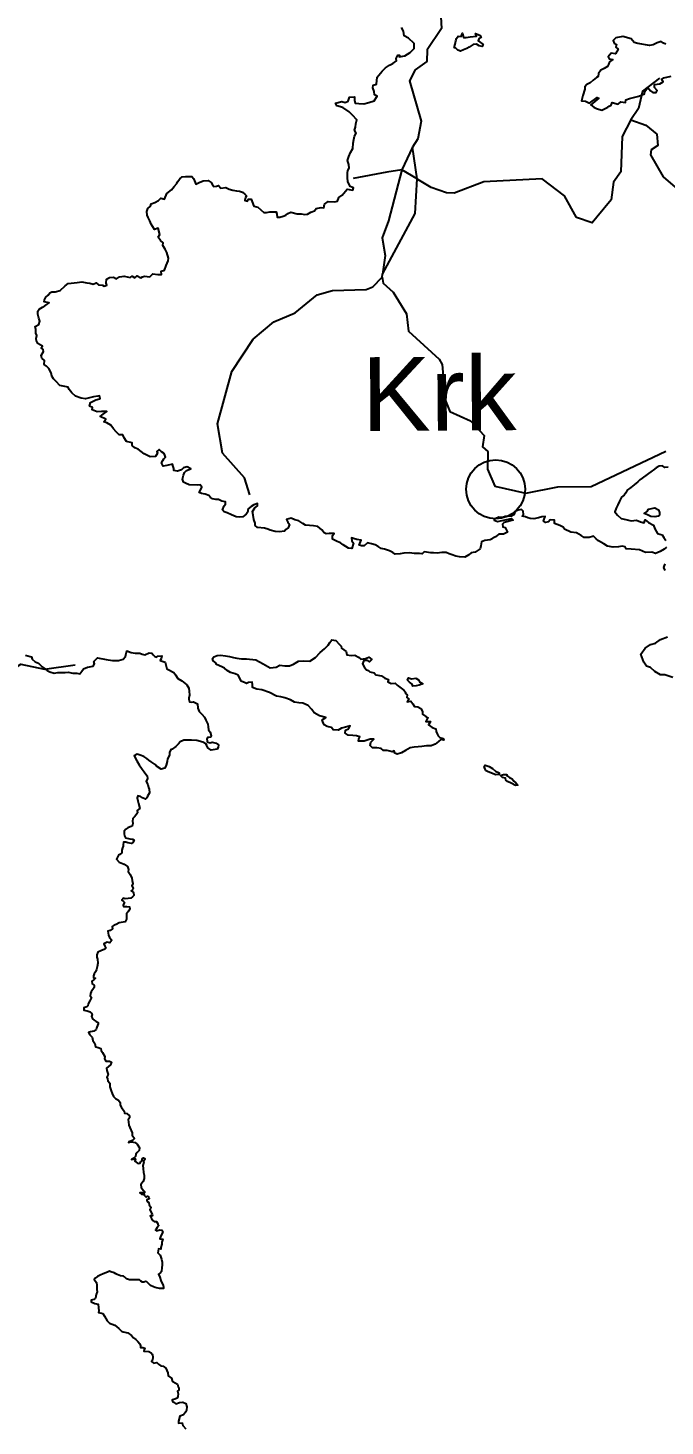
# Model space of a CAD drawing. Header units: metres. Extents: x 13.21 to 19.52, y 42.14 to 46.62.
# Drawn here: x 14.4282 to 14.6221, y 44.7485 to 45.174 of the extents above; entities that cross this region are included whole.
import ezdxf

# ---------------------------------------------------------------- set-up
doc = ezdxf.new("R2010")
doc.units = ezdxf.units.M
doc.header["$MEASUREMENT"] = 0
for name, color, linetype in [('CESTE', 5, 'Continuous'), ('grad_manji', 1, 'Continuous'), ('hr', 9, 'Continuous'), ('naziv_manji', 1, 'Continuous')]:
    doc.layers.add(name, color=color, linetype=linetype)
doc.styles.get("Standard").update_dxf_attribs({"font": 'arial.ttf'})

msp = doc.modelspace()

# ---------------------------------------------------------------- linework, layer by layer
at = {"layer": 'CESTE'}
for p, q in [((14.54524, 45.13772), (14.542, 45.13083)), ((14.54665, 45.12801), (14.54524, 45.13772)), ((14.5374, 45.13003), (14.52716, 45.12818)), ((14.542, 45.13083), (14.5374, 45.13003)), ((14.542, 45.13083), (14.53796, 45.11531)), ((14.54665, 45.12801), (14.542, 45.13083)), ((14.54685, 45.12789), (14.54665, 45.12801)), ((14.53599, 45.09813), (14.53614, 45.09901)), ((14.49675, 45.07923), (14.50299, 45.0845))]:
    msp.add_line(p, q, dxfattribs=at)
for points in [[(14.55713, 45.23071), (14.55802, 45.22727), (14.56109, 45.22434), (14.56267, 45.22098), (14.55625, 45.21548), (14.55695, 45.21204), (14.55988, 45.20915), (14.56025, 45.20015), (14.55625, 45.19165), (14.55382, 45.17918), (14.55406, 45.17377), (14.54974, 45.16726), (14.54965, 45.16372), (14.54609, 45.16122), (14.54431, 45.15786), (14.54784, 45.1456), (14.54685, 45.14026), (14.54524, 45.13772)], [(14.6204, 45.15866), (14.61525, 45.15473), (14.61401, 45.14948), (14.61173, 45.14599)], [(14.61173, 45.14599), (14.60908, 45.14094), (14.60872, 45.1302), (14.60639, 45.12701), (14.60572, 45.12167), (14.6014, 45.11636)], [(14.61173, 45.14599), (14.61628, 45.14442), (14.6196, 45.14167), (14.61996, 45.13816), (14.61795, 45.13689), (14.61766, 45.1354), (14.62158, 45.12866), (14.62807, 45.1231), (14.63064, 45.11683)], [(14.53614, 45.09901), (14.54604, 45.11748), (14.54665, 45.12801)], [(14.59522, 45.11626), (14.59157, 45.12291), (14.58471, 45.12806), (14.567, 45.12709), (14.55797, 45.12366), (14.5556, 45.12377), (14.55096, 45.1254), (14.54685, 45.12789)], [(14.6014, 45.11636), (14.59992, 45.1147), (14.59522, 45.11626)], [(14.53796, 45.11531), (14.53604, 45.11011), (14.53695, 45.10476), (14.53614, 45.09901)], [(14.50299, 45.0845), (14.5095, 45.0873), (14.5162, 45.0927), (14.52086, 45.09406), (14.53114, 45.09432), (14.53313, 45.09514), (14.53599, 45.09813)], [(14.53599, 45.09813), (14.53629, 45.09631), (14.53935, 45.09357), (14.54341, 45.08695), (14.54403, 45.08169), (14.55337, 45.0732), (14.55424, 45.07156), (14.55524, 45.06077), (14.5566, 45.05725), (14.56291, 45.05443), (14.56706, 45.04996), (14.56652, 45.0465), (14.56822, 45.04507), (14.56812, 45.03973), (14.57034, 45.03454), (14.57974, 45.03234), (14.58951, 45.03427), (14.59961, 45.03446), (14.62242, 45.04514)], [(14.49571, 45.03186), (14.49415, 45.03708), (14.48736, 45.0446), (14.48584, 45.05352), (14.4902, 45.06938), (14.49675, 45.07923)], [(14.41066, 44.97487), (14.41322, 44.97506), (14.41745, 44.97693), (14.42231, 44.97792), (14.42603, 44.98038), (14.43317, 44.97884), (14.44255, 44.98015)]]:
    msp.add_lwpolyline(points, dxfattribs=at)
at = {"layer": 'grad_manji'}
msp.add_circle((14.57057, 45.03356), 0.00898, dxfattribs=at)
at = {"layer": 'hr'}
for points in [[(14.62262, 45.01591), (14.62187, 45.01531), (14.62068, 45.01461), (14.61921, 45.01406), (14.61814, 45.01442), (14.6162, 45.01434), (14.61431, 45.01516), (14.6118, 45.01537), (14.61032, 45.01545), (14.61002, 45.01609), (14.60912, 45.01622), (14.608, 45.01603), (14.60633, 45.01597), (14.60461, 45.01627), (14.60349, 45.01699), (14.60184, 45.01789), (14.60116, 45.01849), (14.60034, 45.01926), (14.59904, 45.01893), (14.59753, 45.01892), (14.59661, 45.01953), (14.59522, 45.0203), (14.59347, 45.02056), (14.59153, 45.02147), (14.59114, 45.02203), (14.59009, 45.02253), (14.58844, 45.02314), (14.58843, 45.02415), (14.5872, 45.02431), (14.58662, 45.02362), (14.58575, 45.0235), (14.58516, 45.02386), (14.58535, 45.02444), (14.58559, 45.02533), (14.58462, 45.02515), (14.58361, 45.02484), (14.58219, 45.02456), (14.58112, 45.02469), (14.58031, 45.02489), (14.57966, 45.0252), (14.57865, 45.02538), (14.57903, 45.02587), (14.57892, 45.02687), (14.57846, 45.02739), (14.5774, 45.02723), (14.57671, 45.02686), (14.57634, 45.02632), (14.57605, 45.0258), (14.57534, 45.02539), (14.57349, 45.02525), (14.57278, 45.02502), (14.57155, 45.02508), (14.57042, 45.02458), (14.57013, 45.02413), (14.57111, 45.0238), (14.57536, 45.02464), (14.57588, 45.02419), (14.57312, 45.02349), (14.57268, 45.02296), (14.57271, 45.02216), (14.5735, 45.02193), (14.57413, 45.02052), (14.57297, 45.01987), (14.57154, 45.01991), (14.57049, 45.01913), (14.56974, 45.01868), (14.56949, 45.01853), (14.56885, 45.01821), (14.56729, 45.01802), (14.56626, 45.01755), (14.56607, 45.01636), (14.56585, 45.01545), (14.56433, 45.01444), (14.56307, 45.01423), (14.56239, 45.01362), (14.56119, 45.01288), (14.55956, 45.01299), (14.5584, 45.01324), (14.55734, 45.01366), (14.55642, 45.01394), (14.55552, 45.0143), (14.55418, 45.01431), (14.55276, 45.01415), (14.55166, 45.01419), (14.55087, 45.01422), (14.54879, 45.01449), (14.54817, 45.01392), (14.54736, 45.01405), (14.54575, 45.01406), (14.54429, 45.01423), (14.54264, 45.01408), (14.54145, 45.01394), (14.53999, 45.01377), (14.53928, 45.01434), (14.53821, 45.01479), (14.53668, 45.01537), (14.5357, 45.01555), (14.53478, 45.01612), (14.53387, 45.0167), (14.53277, 45.01701), (14.53158, 45.01723), (14.53056, 45.01634), (14.52975, 45.01634), (14.52906, 45.01658), (14.52966, 45.01809), (14.52833, 45.01828), (14.52726, 45.01859), (14.52671, 45.01875), (14.52674, 45.01788), (14.52733, 45.01715), (14.52676, 45.0155), (14.52572, 45.01564), (14.5241, 45.01665), (14.52329, 45.01726), (14.52227, 45.01772), (14.52088, 45.01843), (14.52087, 45.01949), (14.5214, 45.02015), (14.51993, 45.02014), (14.51901, 45.02004), (14.51834, 45.02036), (14.51761, 45.02123), (14.51639, 45.0222), (14.51514, 45.02248), (14.51268, 45.02264), (14.51186, 45.02318), (14.51064, 45.02392), (14.50942, 45.02427), (14.50828, 45.02482), (14.50693, 45.02434), (14.50727, 45.02358), (14.50781, 45.02283), (14.50737, 45.02185), (14.5067, 45.02131), (14.50625, 45.02081), (14.50472, 45.02061), (14.50349, 45.02072), (14.50188, 45.02112), (14.50118, 45.02144), (14.50021, 45.02169), (14.49807, 45.02192), (14.49738, 45.02257), (14.4974, 45.02327), (14.4969, 45.02436), (14.49677, 45.02567), (14.49653, 45.02681), (14.49722, 45.02796), (14.49807, 45.02856), (14.49803, 45.0292), (14.49694, 45.02887), (14.49617, 45.02836), (14.49526, 45.02762), (14.49505, 45.02654), (14.49457, 45.02601), (14.49364, 45.02521), (14.49266, 45.02508), (14.49153, 45.02519), (14.49017, 45.02582), (14.48878, 45.02637), (14.48796, 45.02671), (14.48741, 45.02735), (14.4879, 45.02849), (14.48835, 45.02907), (14.48836, 45.02974), (14.48725, 45.02999), (14.48614, 45.03041), (14.48533, 45.03044), (14.48435, 45.03061), (14.48378, 45.03109), (14.48326, 45.03165), (14.4821, 45.03205), (14.48097, 45.03223), (14.4803, 45.03255), (14.48066, 45.03334), (14.48107, 45.03419), (14.48064, 45.03487), (14.47977, 45.03479), (14.47721, 45.03491), (14.47613, 45.03544), (14.47552, 45.03577), (14.47518, 45.03663), (14.47555, 45.03791), (14.47588, 45.03864), (14.47645, 45.0393), (14.47775, 45.03976), (14.47661, 45.04035), (14.47557, 45.04012), (14.47493, 45.03948), (14.47369, 45.03909), (14.47262, 45.03931), (14.4726, 45.03986), (14.4724, 45.04049), (14.47219, 45.04118), (14.47042, 45.04083), (14.46936, 45.04059), (14.46902, 45.04125), (14.46883, 45.04164), (14.46929, 45.0423), (14.46951, 45.04283), (14.47002, 45.04337), (14.46983, 45.0439), (14.4696, 45.04441), (14.46885, 45.045), (14.46817, 45.04564), (14.46739, 45.0451), (14.46765, 45.04456), (14.46699, 45.04351), (14.46543, 45.04347), (14.46351, 45.04435), (14.46177, 45.04573), (14.46067, 45.04616), (14.45988, 45.04693), (14.45989, 45.04774), (14.45815, 45.04808), (14.4575, 45.04922), (14.45707, 45.05014), (14.45594, 45.05013), (14.455, 45.05101), (14.45419, 45.05199), (14.45343, 45.0531), (14.45216, 45.05376), (14.45132, 45.05406), (14.45194, 45.05487), (14.45013, 45.05572), (14.45104, 45.05646), (14.45216, 45.05723), (14.45054, 45.0572), (14.44921, 45.05709), (14.44777, 45.05776), (14.44787, 45.05846), (14.44696, 45.05889), (14.44726, 45.05998), (14.44883, 45.06078), (14.44997, 45.06112), (14.45021, 45.06119), (14.44999, 45.06202), (14.44946, 45.06192), (14.44815, 45.06168), (14.4457, 45.06109), (14.44437, 45.06128), (14.4427, 45.06188), (14.44154, 45.06293), (14.44069, 45.06395), (14.44038, 45.06466), (14.43789, 45.06515), (14.43679, 45.06639), (14.43597, 45.06716), (14.43545, 45.068), (14.43522, 45.06897), (14.4345, 45.0703), (14.43386, 45.07106), (14.43316, 45.07155), (14.43326, 45.07276), (14.43236, 45.07351), (14.43216, 45.07433), (14.43295, 45.07545), (14.43281, 45.07613), (14.43224, 45.07661), (14.43263, 45.07714), (14.43117, 45.0779), (14.43076, 45.07874), (14.43066, 45.07949), (14.43085, 45.08036), (14.43055, 45.08107), (14.43056, 45.08222), (14.43036, 45.08315), (14.43147, 45.08373), (14.43178, 45.08477), (14.43146, 45.08569), (14.43116, 45.08683), (14.43121, 45.08773), (14.43157, 45.08842), (14.43258, 45.08897), (14.43329, 45.08935), (14.434, 45.08994), (14.43462, 45.09031), (14.43313, 45.09058), (14.43327, 45.09119), (14.43366, 45.09199), (14.43438, 45.09264), (14.43489, 45.09331), (14.43547, 45.09367), (14.43644, 45.09362), (14.43801, 45.09409), (14.4395, 45.09549), (14.44041, 45.09622), (14.44313, 45.09654), (14.44455, 45.09668), (14.44611, 45.09642), (14.44698, 45.09626), (14.44802, 45.09594), (14.44893, 45.09643), (14.44963, 45.09578), (14.4509, 45.0957), (14.45139, 45.09543), (14.45216, 45.09573), (14.45199, 45.0963), (14.45207, 45.09756), (14.45303, 45.09803), (14.45422, 45.09809), (14.4551, 45.09762), (14.45604, 45.09819), (14.45743, 45.09843), (14.45928, 45.09802), (14.45986, 45.09839), (14.4607, 45.0979), (14.46147, 45.09853), (14.46251, 45.09788), (14.4631, 45.09821), (14.46368, 45.0984), (14.46527, 45.09822), (14.46615, 45.09914), (14.46771, 45.09897), (14.46885, 45.09894), (14.46878, 45.09993), (14.46974, 45.10025), (14.47026, 45.10163), (14.47084, 45.10313), (14.47099, 45.10386), (14.4705, 45.10562), (14.46995, 45.10669), (14.46925, 45.10774), (14.46931, 45.10858), (14.46857, 45.10923), (14.46786, 45.11027), (14.46829, 45.1111), (14.46784, 45.113), (14.46669, 45.11261), (14.46566, 45.11424), (14.46531, 45.11527), (14.46475, 45.11624), (14.46449, 45.11696), (14.46442, 45.11807), (14.46469, 45.11898), (14.46544, 45.11976), (14.46569, 45.12046), (14.46681, 45.12089), (14.46794, 45.12148), (14.4686, 45.12214), (14.46973, 45.12184), (14.47042, 45.12355), (14.47189, 45.12466), (14.47274, 45.1257), (14.47346, 45.1266), (14.47366, 45.12717), (14.47437, 45.12801), (14.47512, 45.12868), (14.47613, 45.12876), (14.47808, 45.12879), (14.47856, 45.12811), (14.47892, 45.1274), (14.47925, 45.12643), (14.48035, 45.12693), (14.48155, 45.12745), (14.48309, 45.12751), (14.484, 45.12696), (14.48439, 45.12619), (14.48481, 45.12568), (14.48555, 45.12583), (14.48622, 45.12605), (14.48695, 45.12522), (14.48839, 45.1254), (14.48948, 45.12494), (14.49053, 45.12462), (14.49166, 45.12444), (14.49263, 45.12428), (14.49351, 45.12402), (14.49419, 45.12343), (14.49474, 45.12284), (14.49445, 45.12235), (14.49419, 45.12149), (14.49501, 45.1213), (14.49531, 45.12182), (14.49609, 45.12188), (14.49693, 45.11974), (14.49815, 45.11947), (14.49996, 45.11784), (14.5008, 45.11777), (14.50183, 45.11805), (14.50374, 45.11803), (14.50394, 45.11728), (14.50402, 45.11643), (14.50488, 45.11638), (14.50583, 45.11666), (14.50665, 45.11703), (14.5073, 45.11746), (14.5082, 45.11795), (14.51011, 45.11735), (14.5114, 45.11736), (14.51244, 45.11723), (14.5133, 45.1173), (14.51425, 45.11786), (14.51546, 45.11829), (14.51597, 45.11903), (14.51742, 45.11937), (14.51826, 45.11919), (14.51847, 45.12032), (14.51959, 45.12119), (14.52162, 45.12105), (14.52245, 45.12126), (14.52278, 45.12236), (14.52381, 45.1231), (14.52433, 45.12372), (14.52535, 45.12489), (14.52706, 45.12457), (14.52727, 45.12528), (14.52628, 45.12575), (14.52558, 45.12723), (14.52547, 45.1284), (14.5255, 45.12992), (14.52561, 45.13054), (14.52601, 45.13134), (14.52584, 45.13238), (14.52546, 45.13359), (14.52588, 45.13487), (14.52633, 45.13611), (14.52708, 45.1373), (14.52716, 45.13893), (14.52742, 45.14003), (14.5276, 45.14102), (14.52806, 45.14192), (14.52756, 45.14281), (14.52787, 45.14376), (14.52801, 45.1448), (14.52826, 45.14599), (14.52701, 45.14738), (14.52595, 45.14849), (14.52402, 45.14972), (14.52217, 45.15028), (14.52183, 45.15108), (14.52377, 45.1516), (14.52472, 45.15129), (14.52568, 45.15171), (14.52605, 45.15295), (14.52755, 45.15301), (14.52759, 45.15197), (14.52778, 45.15108), (14.52887, 45.151), (14.53042, 45.15088), (14.53198, 45.15132), (14.53358, 45.15181), (14.53447, 45.15317), (14.53363, 45.15365), (14.53354, 45.15458), (14.53316, 45.15573), (14.53332, 45.15653), (14.53427, 45.1569), (14.53451, 45.15904), (14.536, 45.16086), (14.53706, 45.16179), (14.53826, 45.16269), (14.53924, 45.16317), (14.54035, 45.16401), (14.5403, 45.16466), (14.54075, 45.16567), (14.54126, 45.1657), (14.54122, 45.16516), (14.54289, 45.16553), (14.5445, 45.1665), (14.54571, 45.1677), (14.54575, 45.16924), (14.54407, 45.17089), (14.54274, 45.17156), (14.54249, 45.17302), (14.54186, 45.17413)], [(14.62242, 45.16903), (14.6217, 45.16929), (14.62098, 45.16986), (14.61969, 45.16939), (14.61853, 45.16879), (14.61743, 45.16865), (14.61389, 45.16925), (14.61275, 45.16953), (14.61178, 45.17066), (14.60933, 45.17138), (14.60719, 45.17101), (14.60632, 45.1701), (14.60665, 45.16931), (14.60736, 45.16891), (14.60715, 45.16813), (14.60787, 45.16754), (14.60702, 45.16609), (14.60571, 45.16626), (14.60484, 45.16519), (14.60508, 45.16454), (14.60625, 45.16432), (14.60518, 45.16363), (14.60487, 45.16289), (14.60462, 45.16223), (14.60356, 45.16167), (14.60256, 45.16117), (14.60188, 45.1601), (14.60175, 45.15921), (14.60127, 45.15884), (14.60027, 45.15808), (14.59938, 45.15729), (14.59831, 45.15674), (14.59774, 45.15605), (14.59775, 45.15536), (14.59715, 45.15344), (14.5967, 45.15176), (14.59793, 45.15169), (14.59915, 45.15104), (14.60149, 45.15278), (14.602, 45.15257), (14.59949, 45.15059), (14.60046, 45.14982), (14.60131, 45.14944), (14.60287, 45.14898), (14.60393, 45.14949), (14.60474, 45.14989), (14.60509, 45.15012), (14.60571, 45.15051), (14.60603, 45.15124), (14.60782, 45.15078), (14.60864, 45.15144), (14.61005, 45.15127), (14.61024, 45.15209), (14.61136, 45.15245), (14.61214, 45.15275), (14.61418, 45.15317), (14.61586, 45.15391), (14.61594, 45.15458), (14.61689, 45.1558), (14.61773, 45.15485), (14.61841, 45.15432), (14.61939, 45.15433), (14.61977, 45.15492), (14.61895, 45.15583), (14.61888, 45.15673), (14.62059, 45.15694), (14.62159, 45.15759), (14.62103, 45.15829), (14.62178, 45.15878), (14.62401, 45.15928)], [(14.6231, 45.04027), (14.62208, 45.04024), (14.62132, 45.04067), (14.62033, 45.04055), (14.61939, 45.04005), (14.61847, 45.03942), (14.61819, 45.0392), (14.61673, 45.03802), (14.6152, 45.03698), (14.6145, 45.03644), (14.61385, 45.03587), (14.61276, 45.03488), (14.61176, 45.03412), (14.61058, 45.03333), (14.61018, 45.03248), (14.60966, 45.03174), (14.60887, 45.03112), (14.60829, 45.02995), (14.60775, 45.02885), (14.60726, 45.02782), (14.60683, 45.02669), (14.60765, 45.02564), (14.60879, 45.02467), (14.61017, 45.02432), (14.61181, 45.02397), (14.61344, 45.02415), (14.61461, 45.02367), (14.61578, 45.02333), (14.61609, 45.0243), (14.6171, 45.02343), (14.61859, 45.02265), (14.61903, 45.0215), (14.61984, 45.02009), (14.62124, 45.01966), (14.62176, 45.01889), (14.62238, 45.01795)], [(14.62216, 45.00889), (14.62181, 45.00975), (14.62221, 45.01087)], [(14.6245, 44.97629), (14.62207, 44.97708), (14.62074, 44.97705), (14.61902, 44.97815), (14.61766, 44.97936), (14.61649, 44.9797), (14.61564, 44.98098), (14.6148, 44.98335), (14.61603, 44.98519), (14.61771, 44.9863), (14.61921, 44.98672), (14.62075, 44.98783), (14.62286, 44.98865)], [(14.42742, 44.98311), (14.42883, 44.98271), (14.42929, 44.98255), (14.42951, 44.98185), (14.43042, 44.98108), (14.43136, 44.98068), (14.43255, 44.9795), (14.4331, 44.9791), (14.43405, 44.97845), (14.4348, 44.97802), (14.43616, 44.97759), (14.43732, 44.97777), (14.43843, 44.97785), (14.43954, 44.97779), (14.44045, 44.97786), (14.4418, 44.97756), (14.44303, 44.97759), (14.44394, 44.97737), (14.4446, 44.97821), (14.44514, 44.97896), (14.44636, 44.97947), (14.44805, 44.97973), (14.44847, 44.98044), (14.44826, 44.98113), (14.44937, 44.98222), (14.45198, 44.98175), (14.45389, 44.98143), (14.45432, 44.98144), (14.45576, 44.98149), (14.45718, 44.98189), (14.45787, 44.98266), (14.45803, 44.98319), (14.45816, 44.98401), (14.45832, 44.98437), (14.45962, 44.98384), (14.46082, 44.98366), (14.46221, 44.98372), (14.46294, 44.98334), (14.46379, 44.98318), (14.46504, 44.98382), (14.46589, 44.98365), (14.46625, 44.98316), (14.46677, 44.98266), (14.46733, 44.98244), (14.46771, 44.98281), (14.4689, 44.98287), (14.46871, 44.98198), (14.46841, 44.98141), (14.46991, 44.98098), (14.47012, 44.98009), (14.47046, 44.97895), (14.47084, 44.97867), (14.47258, 44.9778), (14.47312, 44.97707), (14.47376, 44.97601), (14.47505, 44.97531), (14.47656, 44.97401), (14.47717, 44.97308), (14.47728, 44.97208), (14.4774, 44.97093), (14.47712, 44.97004), (14.47713, 44.96973), (14.47737, 44.96892), (14.478, 44.96877), (14.47855, 44.96886), (14.47975, 44.96828), (14.47986, 44.96699), (14.48027, 44.96593), (14.48114, 44.96513), (14.4819, 44.96417), (14.48235, 44.96333), (14.48294, 44.96204), (14.48304, 44.96125), (14.48317, 44.96039), (14.48366, 44.95962), (14.48395, 44.95857), (14.48387, 44.95808), (14.48322, 44.95801), (14.48287, 44.95804), (14.48268, 44.95759), (14.48271, 44.95687), (14.48298, 44.95657), (14.48365, 44.95643), (14.48422, 44.95659), (14.48548, 44.95627), (14.48621, 44.95574), (14.48611, 44.95502), (14.48574, 44.95444), (14.48398, 44.95418), (14.48294, 44.95492), (14.48264, 44.95554), (14.48236, 44.95614), (14.48146, 44.95657), (14.47959, 44.9571), (14.47801, 44.95721), (14.47564, 44.95716), (14.4745, 44.95671), (14.47401, 44.95611), (14.47323, 44.95528), (14.47207, 44.95449), (14.47168, 44.95438), (14.47132, 44.95349), (14.47124, 44.95274), (14.47119, 44.95239), (14.47064, 44.95152), (14.47061, 44.95067), (14.47024, 44.94963), (14.46986, 44.94869), (14.46875, 44.94841), (14.46728, 44.94925), (14.46692, 44.94978), (14.46566, 44.95063), (14.46501, 44.95116), (14.46436, 44.95167), (14.46348, 44.95224), (14.46238, 44.95265), (14.46148, 44.95291), (14.46053, 44.95248), (14.46135, 44.95096), (14.46202, 44.94968), (14.46296, 44.94837), (14.46356, 44.94758), (14.46408, 44.94685), (14.46443, 44.94631), (14.46457, 44.94554), (14.46421, 44.94467), (14.46472, 44.94371), (14.46486, 44.94282), (14.46508, 44.94227), (14.46518, 44.94114), (14.46459, 44.9402), (14.46437, 44.93968), (14.46398, 44.93926), (14.4631, 44.93963), (14.46245, 44.94011), (14.46159, 44.94027), (14.46141, 44.93963), (14.46161, 44.93874), (14.46181, 44.93798), (14.46229, 44.93646), (14.46148, 44.93584), (14.46151, 44.93513), (14.46109, 44.93448), (14.46061, 44.9339), (14.46012, 44.93335), (14.45996, 44.93255), (14.46007, 44.93188), (14.45987, 44.93102), (14.45932, 44.93083), (14.45855, 44.93056), (14.45802, 44.93011), (14.45744, 44.92955), (14.45746, 44.9287), (14.45762, 44.92813), (14.45788, 44.92751), (14.45917, 44.92713), (14.46004, 44.92705), (14.46049, 44.92682), (14.46013, 44.92604), (14.45972, 44.92579), (14.45859, 44.92592), (14.45794, 44.92615), (14.45726, 44.92613), (14.45713, 44.92536), (14.45713, 44.92499), (14.45697, 44.92444), (14.45677, 44.92369), (14.45681, 44.92295), (14.45613, 44.92244), (14.45577, 44.92219), (14.45541, 44.92164), (14.45509, 44.92098), (14.45599, 44.92004), (14.45744, 44.91942), (14.45845, 44.91871), (14.45877, 44.91785), (14.45866, 44.91721), (14.45931, 44.9163), (14.45983, 44.91525), (14.45989, 44.91451), (14.46012, 44.91362), (14.45985, 44.91286), (14.46024, 44.91218), (14.4601, 44.91179), (14.45965, 44.9114), (14.46033, 44.91087), (14.46046, 44.90998), (14.46001, 44.90952), (14.45952, 44.90911), (14.45865, 44.90902), (14.45781, 44.90895), (14.45729, 44.90911), (14.4568, 44.90853), (14.45726, 44.90812), (14.45758, 44.90781), (14.45713, 44.90707), (14.45723, 44.90661), (14.45829, 44.90659), (14.45913, 44.90652), (14.45919, 44.90591), (14.45875, 44.90515), (14.45822, 44.90433), (14.45819, 44.90375), (14.45816, 44.90271), (14.45776, 44.90195), (14.45596, 44.90158), (14.45505, 44.90114), (14.45438, 44.90087), (14.45383, 44.90046), (14.45392, 44.8998), (14.4532, 44.89927), (14.45247, 44.89909), (14.45272, 44.89789), (14.45298, 44.89718), (14.45371, 44.89635), (14.45312, 44.89556), (14.45226, 44.89569), (14.45133, 44.89522), (14.45155, 44.89451), (14.45194, 44.89389), (14.45156, 44.89355), (14.45036, 44.89314), (14.44942, 44.89268), (14.44913, 44.89188), (14.44917, 44.89113), (14.44936, 44.89058), (14.44949, 44.88935), (14.44926, 44.88827), (14.44906, 44.88745), (14.4487, 44.8867), (14.44835, 44.88611), (14.44812, 44.88545), (14.44809, 44.88484), (14.44873, 44.88473), (14.44828, 44.88429), (14.44764, 44.88386), (14.44775, 44.88308), (14.4483, 44.88267), (14.44837, 44.88192), (14.44746, 44.88062), (14.44727, 44.88008), (14.44709, 44.87942), (14.44748, 44.87892), (14.44698, 44.87789), (14.44649, 44.87695), (14.44637, 44.87634), (14.44613, 44.876), (14.4452, 44.87573), (14.44523, 44.87504), (14.44617, 44.87486), (14.44711, 44.87457), (14.44755, 44.87416), (14.44769, 44.87363), (14.44753, 44.87316), (14.44781, 44.87243), (14.44833, 44.87204), (14.44895, 44.87155), (14.44956, 44.87126), (14.44952, 44.87084), (14.44936, 44.87034), (14.44914, 44.86989), (14.44907, 44.86956), (14.44897, 44.86915), (14.44827, 44.86865), (14.44719, 44.86842), (14.44661, 44.86827), (14.44706, 44.8675), (14.44771, 44.86684), (14.4479, 44.86583), (14.44855, 44.86493), (14.44877, 44.86383), (14.44951, 44.86371), (14.45033, 44.86334), (14.45048, 44.86274), (14.4509, 44.86219), (14.45154, 44.86095), (14.45147, 44.86026), (14.45192, 44.85953), (14.45305, 44.85955), (14.45362, 44.85916), (14.45328, 44.85843), (14.45271, 44.85791), (14.45205, 44.85738), (14.45219, 44.85671), (14.45258, 44.85547), (14.45222, 44.85469), (14.45241, 44.85418), (14.45248, 44.85354), (14.4531, 44.85284), (14.45313, 44.85172), (14.45351, 44.85052), (14.45383, 44.84964), (14.45418, 44.84878), (14.4548, 44.84811), (14.45574, 44.84761), (14.45625, 44.8469), (14.45628, 44.84609), (14.45667, 44.84546), (14.45743, 44.84431), (14.45758, 44.84371), (14.45829, 44.84357), (14.45907, 44.84291), (14.45906, 44.84223), (14.45868, 44.8417), (14.45877, 44.84104), (14.45893, 44.84008), (14.45917, 44.83928), (14.45994, 44.8377), (14.45994, 44.83703), (14.46066, 44.836), (14.45996, 44.8354), (14.45887, 44.83495), (14.45883, 44.83472), (14.45968, 44.83493), (14.46079, 44.83476), (14.46139, 44.83423), (14.46218, 44.83309), (14.46203, 44.83236), (14.46141, 44.8317), (14.46103, 44.83119), (14.46089, 44.83053), (14.46042, 44.82996), (14.45968, 44.82957), (14.46088, 44.82974), (14.46068, 44.82912), (14.46151, 44.82849), (14.46192, 44.8284), (14.46235, 44.82851), (14.46247, 44.82896), (14.46278, 44.82905), (14.46294, 44.82933), (14.46294, 44.82981), (14.46337, 44.83007), (14.46373, 44.82987), (14.46377, 44.82956), (14.46357, 44.82931), (14.46322, 44.82913), (14.46341, 44.82877), (14.46312, 44.82778), (14.46322, 44.82687), (14.46338, 44.82565), (14.46356, 44.82485), (14.46357, 44.82384), (14.46328, 44.82293), (14.46253, 44.822), (14.46262, 44.82108), (14.46334, 44.82018), (14.4637, 44.81989), (14.46363, 44.81944), (14.46323, 44.81944), (14.46227, 44.8194), (14.46276, 44.81899), (14.46355, 44.81899), (14.46353, 44.81872), (14.46414, 44.81817), (14.46462, 44.81842), (14.46502, 44.81815), (14.46511, 44.8176), (14.4644, 44.81734), (14.46443, 44.81682), (14.46494, 44.81645), (14.46508, 44.81581), (14.46559, 44.81503), (14.46553, 44.81455), (14.4653, 44.81432), (14.46601, 44.81288), (14.46607, 44.81242), (14.46536, 44.81244), (14.46578, 44.8116), (14.46619, 44.81103), (14.46659, 44.81073), (14.4673, 44.81071), (14.46762, 44.81023), (14.46777, 44.80986), (14.46803, 44.80945), (14.46748, 44.8089), (14.46703, 44.8081), (14.46728, 44.80785), (14.46832, 44.80822), (14.46896, 44.80808), (14.46929, 44.80746), (14.46864, 44.80638), (14.46838, 44.80546), (14.46922, 44.80529), (14.4689, 44.80443), (14.46891, 44.80382), (14.46861, 44.80276), (14.46864, 44.80226), (14.46789, 44.80237), (14.46776, 44.80123), (14.46844, 44.80045), (14.46883, 44.79929), (14.46899, 44.79831), (14.46899, 44.79738), (14.46895, 44.79668), (14.46881, 44.79554), (14.4685, 44.79511), (14.46795, 44.7947), (14.46837, 44.79378), (14.4686, 44.79273), (14.46898, 44.79207), (14.46931, 44.79136), (14.4694, 44.79065), (14.46947, 44.79033), (14.46827, 44.79035), (14.46695, 44.79058), (14.46636, 44.79087), (14.46553, 44.79127), (14.46489, 44.79181), (14.46437, 44.79232), (14.46392, 44.79243), (14.4635, 44.79222), (14.46308, 44.79223), (14.4625, 44.79257), (14.46209, 44.79293), (14.46063, 44.79295), (14.45914, 44.79293), (14.45822, 44.79328), (14.4576, 44.79388), (14.45724, 44.79405), (14.45637, 44.79423), (14.45532, 44.79456), (14.45494, 44.79476), (14.45443, 44.79513), (14.45337, 44.79536), (14.45299, 44.79565), (14.4524, 44.79531), (14.45109, 44.79479), (14.45109, 44.79479), (14.45018, 44.79435), (14.44934, 44.79394), (14.44869, 44.79346), (14.44837, 44.79305), (14.44901, 44.79218), (14.44914, 44.79124), (14.44917, 44.79003), (14.44924, 44.78929), (14.44892, 44.78854), (14.44879, 44.7874), (14.4482, 44.78701), (14.44744, 44.78674), (14.4474, 44.78625), (14.44856, 44.78571), (14.44953, 44.78552), (14.44979, 44.78342), (14.44969, 44.78303), (14.45102, 44.78271), (14.45151, 44.78186), (14.45189, 44.78115), (14.45227, 44.78044), (14.453, 44.77973), (14.45463, 44.7792), (14.4558, 44.7782), (14.45667, 44.77738), (14.45714, 44.77713), (14.45858, 44.77688), (14.4597, 44.77601), (14.46027, 44.77531), (14.461, 44.7748), (14.46163, 44.77418), (14.46227, 44.77353), (14.46246, 44.77285), (14.46246, 44.77238), (14.46311, 44.77238), (14.46372, 44.77214), (14.4636, 44.77166), (14.46349, 44.77123), (14.46495, 44.77111), (14.46565, 44.77079), (14.46601, 44.77034), (14.46614, 44.77009), (14.46623, 44.76942), (14.46613, 44.76855), (14.46578, 44.76811), (14.46655, 44.76763), (14.46745, 44.76781), (14.46789, 44.7673), (14.46861, 44.7668), (14.46939, 44.76668), (14.4702, 44.76604), (14.47076, 44.76465), (14.47084, 44.76377), (14.47184, 44.76308), (14.47207, 44.76232), (14.47226, 44.76204), (14.47372, 44.76125), (14.47393, 44.76039), (14.47415, 44.75995), (14.47409, 44.75935), (14.4737, 44.75903), (14.47395, 44.75823), (14.47381, 44.75742), (14.47358, 44.75696), (14.47294, 44.75665), (14.47208, 44.75649), (14.47215, 44.7559), (14.47283, 44.75564), (14.47317, 44.75521), (14.47434, 44.75559), (14.47536, 44.75573), (14.47622, 44.75537), (14.4765, 44.75436), (14.47641, 44.75329), (14.47612, 44.75273), (14.47549, 44.75192), (14.47445, 44.75144), (14.47403, 44.74991), (14.47397, 44.74933), (14.47515, 44.74943), (14.47531, 44.74867), (14.47628, 44.74764)]]:
    msp.add_lwpolyline(points, dxfattribs=at)
for points in [[(14.55796, 45.16796), (14.55827, 45.16908), (14.55847, 45.17007), (14.55865, 45.1708), (14.55917, 45.17142), (14.56008, 45.17137), (14.5605, 45.17242), (14.56081, 45.17102), (14.56154, 45.17108), (14.56285, 45.17122), (14.56477, 45.1715), (14.56446, 45.17225), (14.56573, 45.17173), (14.56618, 45.17109), (14.56541, 45.17061), (14.56527, 45.17001), (14.5659, 45.16957), (14.56674, 45.16894), (14.56642, 45.16836), (14.56558, 45.1685), (14.56474, 45.16906), (14.56367, 45.16895), (14.56253, 45.16817), (14.56178, 45.16776), (14.56078, 45.1673), (14.55984, 45.16686), (14.559, 45.16721), (14.55876, 45.16749), (14.55844, 45.16786), (14.55796, 45.16796)], [(14.62049, 45.02565), (14.62007, 45.02537), (14.61898, 45.02516), (14.61784, 45.02525), (14.61683, 45.02581), (14.61579, 45.02624), (14.61672, 45.0268), (14.61711, 45.02751), (14.61898, 45.02796), (14.62015, 45.02728), (14.62046, 45.02652), (14.62049, 45.02565)], [(14.4947, 44.98193), (14.49758, 44.98169), (14.49978, 44.98048), (14.50189, 44.97926), (14.50374, 44.97942), (14.50487, 44.98004), (14.50642, 44.97986), (14.50779, 44.97982), (14.50904, 44.98037), (14.51055, 44.98127), (14.51211, 44.98139), (14.51399, 44.98126), (14.51574, 44.9824), (14.5171, 44.98389), (14.51845, 44.98504), (14.51954, 44.98616), (14.52013, 44.98696), (14.52071, 44.98776), (14.52193, 44.98752), (14.52307, 44.98637), (14.52351, 44.9858), (14.52368, 44.98518), (14.52504, 44.98421), (14.52521, 44.9832), (14.52659, 44.98302), (14.52773, 44.98312), (14.52876, 44.98246), (14.52948, 44.98181), (14.53097, 44.98205), (14.532, 44.98247), (14.53288, 44.98173), (14.5322, 44.98102), (14.53146, 44.98146), (14.53042, 44.98141), (14.53007, 44.98045), (14.53059, 44.97932), (14.53128, 44.97864), (14.53183, 44.97843), (14.53231, 44.97799), (14.53353, 44.97775), (14.53412, 44.97705), (14.53585, 44.97678), (14.53682, 44.97606), (14.53799, 44.97572), (14.5377, 44.97492), (14.53877, 44.97442), (14.54, 44.97452), (14.54059, 44.9739), (14.54176, 44.97299), (14.5426, 44.9724), (14.54315, 44.97184), (14.54316, 44.97137), (14.54364, 44.97098), (14.54354, 44.97023), (14.54417, 44.96982), (14.54359, 44.96891), (14.54478, 44.96903), (14.54536, 44.9683), (14.54589, 44.96746), (14.54689, 44.9674), (14.54777, 44.96684), (14.54833, 44.96594), (14.54826, 44.96516), (14.54931, 44.96444), (14.54998, 44.96397), (14.54963, 44.96348), (14.54927, 44.96289), (14.5507, 44.96289), (14.55015, 44.96183), (14.55128, 44.96107), (14.55231, 44.96061), (14.55245, 44.95986), (14.55271, 44.95915), (14.55304, 44.95848), (14.55353, 44.95804), (14.55455, 44.95775), (14.55483, 44.95722), (14.55391, 44.95738), (14.55314, 44.95685), (14.55211, 44.95602), (14.55091, 44.95549), (14.54955, 44.95546), (14.54807, 44.95527), (14.54697, 44.95513), (14.54574, 44.95505), (14.54454, 44.95491), (14.54316, 44.95411), (14.54195, 44.95332), (14.54058, 44.95291), (14.53989, 44.95322), (14.53969, 44.95396), (14.53907, 44.95363), (14.53831, 44.95391), (14.5375, 44.95404), (14.53643, 44.95411), (14.53575, 44.95463), (14.53436, 44.95483), (14.53303, 44.9549), (14.53232, 44.9556), (14.5326, 44.95661), (14.53347, 44.95756), (14.5324, 44.9575), (14.53147, 44.9572), (14.53056, 44.95693), (14.52885, 44.95688), (14.52894, 44.95765), (14.52919, 44.95827), (14.52825, 44.95855), (14.52712, 44.95865), (14.52564, 44.95876), (14.52476, 44.95936), (14.52489, 44.96028), (14.52575, 44.96067), (14.5263, 44.96162), (14.52484, 44.96113), (14.52368, 44.96082), (14.52266, 44.96025), (14.5211, 44.96034), (14.52055, 44.96109), (14.51925, 44.96136), (14.51831, 44.96186), (14.51792, 44.96278), (14.51779, 44.96344), (14.51885, 44.96409), (14.51697, 44.96464), (14.51535, 44.96549), (14.51465, 44.9665), (14.51353, 44.96777), (14.51185, 44.96843), (14.51069, 44.9686), (14.50933, 44.96878), (14.50813, 44.96949), (14.50634, 44.97006), (14.50514, 44.97037), (14.50389, 44.97058), (14.50167, 44.97167), (14.49943, 44.9725), (14.49785, 44.97275), (14.49655, 44.97322), (14.49655, 44.97411), (14.49648, 44.97489), (14.49534, 44.97479), (14.4947, 44.97447), (14.49434, 44.97463), (14.49311, 44.97513), (14.4927, 44.97612), (14.49222, 44.97696), (14.49123, 44.97737), (14.48982, 44.97782), (14.48886, 44.97845), (14.488, 44.97912), (14.48742, 44.97943), (14.48626, 44.97997), (14.48561, 44.98024), (14.48539, 44.98072), (14.48455, 44.9814), (14.4844, 44.98211), (14.48476, 44.9826), (14.48579, 44.983), (14.48683, 44.98312), (14.48834, 44.98285), (14.48949, 44.98263), (14.49075, 44.98238), (14.49181, 44.98218), (14.49321, 44.982), (14.49426, 44.98193), (14.4947, 44.98193)], [(14.54624, 44.9761), (14.54709, 44.97553), (14.54741, 44.97492), (14.54842, 44.97438), (14.54723, 44.97398), (14.54638, 44.9737), (14.54538, 44.97363), (14.54512, 44.97429), (14.54437, 44.97482), (14.54372, 44.97546), (14.54407, 44.97619), (14.54495, 44.97585), (14.54624, 44.9761)], [(14.56964, 44.94858), (14.57052, 44.9478), (14.57163, 44.94722), (14.57162, 44.94672), (14.57066, 44.94663), (14.56926, 44.94715), (14.56809, 44.94763), (14.56752, 44.94795), (14.56735, 44.94845), (14.56703, 44.94903), (14.56734, 44.94965), (14.56857, 44.94923), (14.56964, 44.94858)], [(14.5761, 44.94469), (14.57674, 44.94421), (14.57736, 44.94355), (14.57661, 44.94343), (14.57525, 44.94411), (14.57422, 44.94463), (14.5737, 44.94506), (14.57357, 44.94561), (14.57269, 44.94586), (14.572, 44.94641), (14.57291, 44.94673), (14.57391, 44.94678), (14.57421, 44.94624), (14.57479, 44.94585), (14.57557, 44.94546), (14.5761, 44.94469)]]:
    msp.add_lwpolyline(points, close=True, dxfattribs=at)

# ---------------------------------------------------------------- texts
at = {"layer": 'naziv_manji', "insert": (14.52975, 45.07375), "char_height": 0.0224579, "width": 0.0598877, "attachment_point": 1, "rotation": 0.3292}
msp.add_mtext('{\\fArial CE|b0|i0|c238|p34;Krk}          ', dxfattribs=at)

doc.saveas('drawing.dxf')
